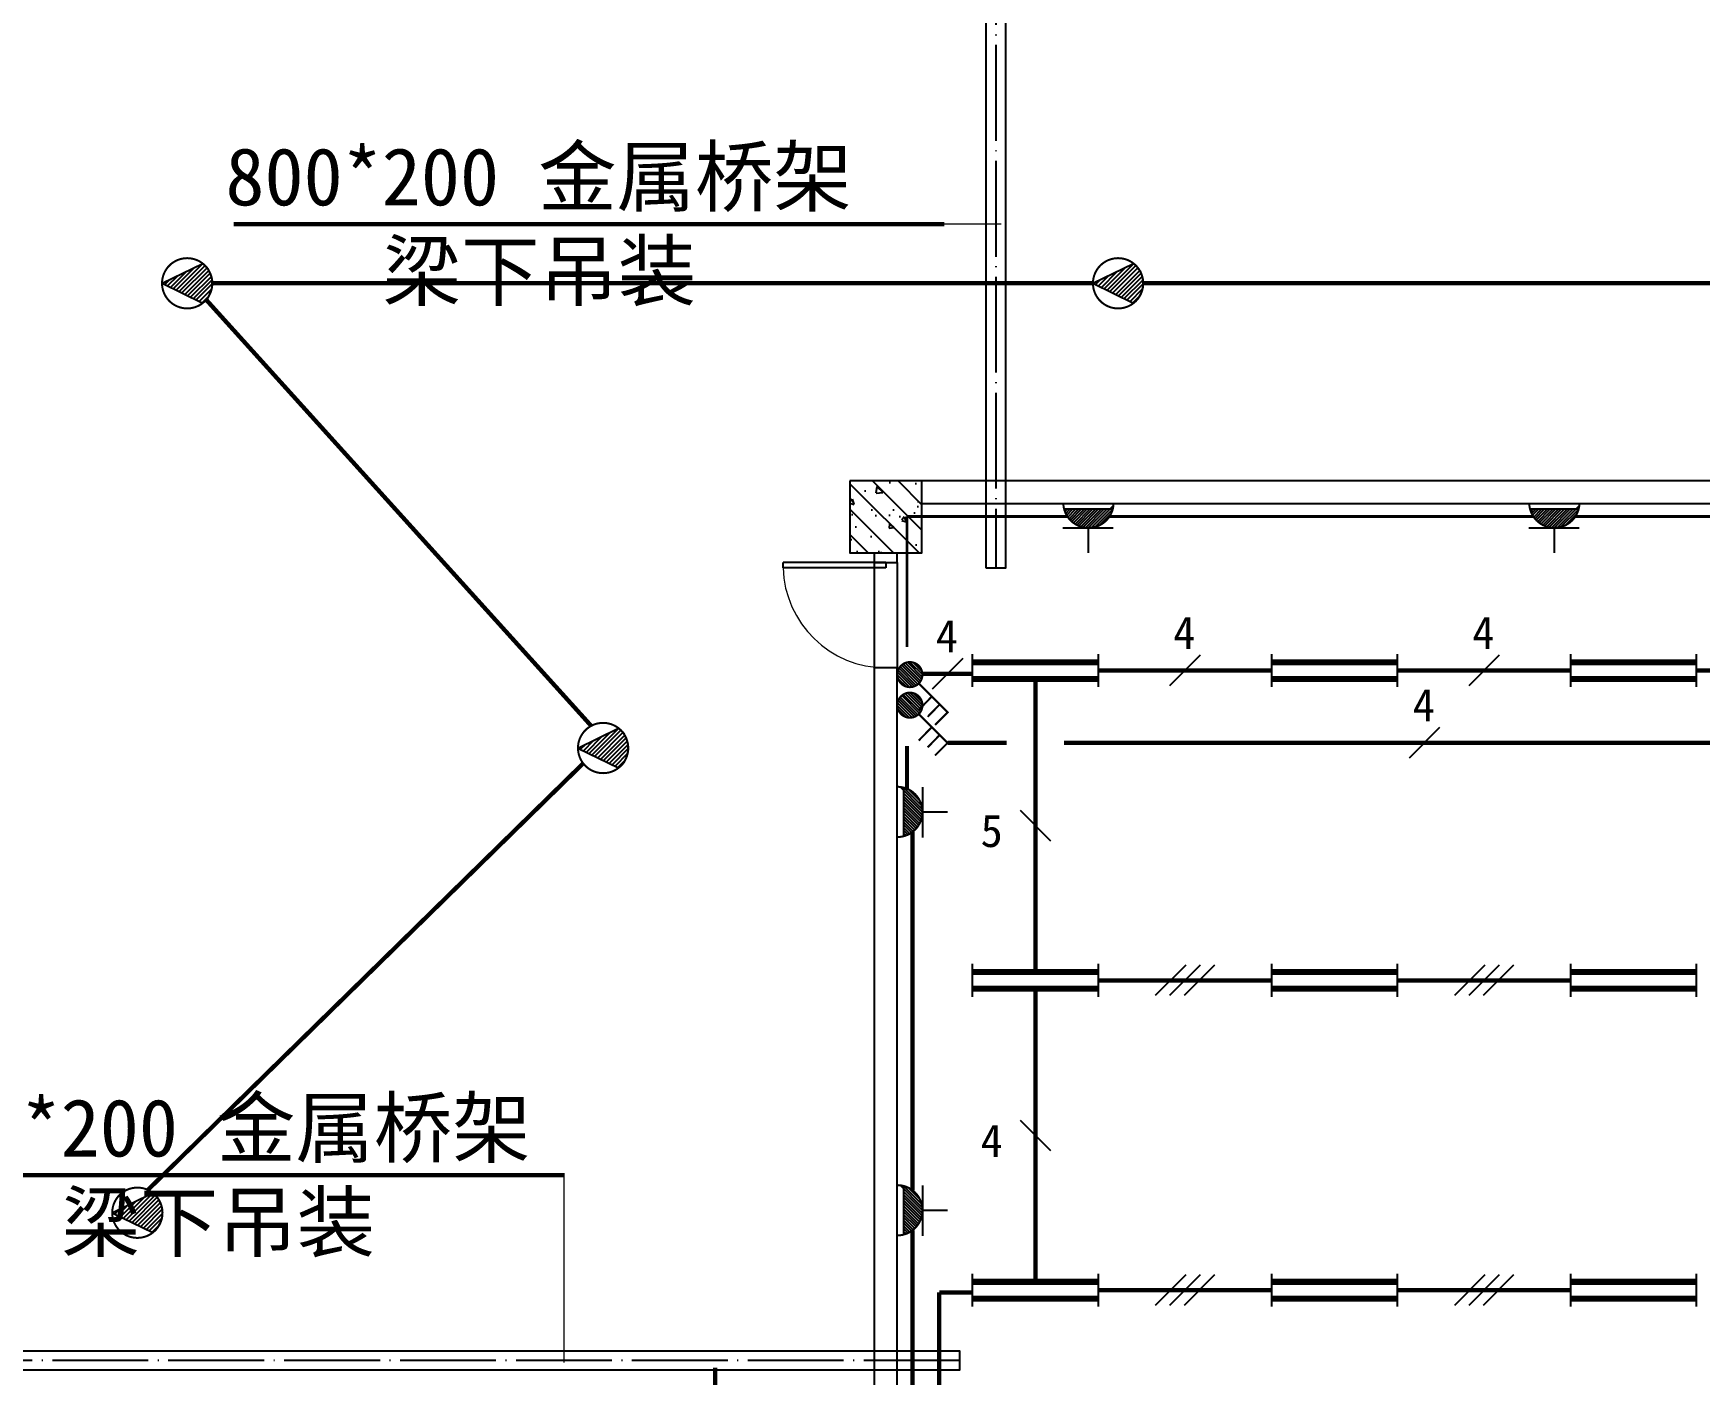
# Model space of a CAD drawing. Header units: millimetres. Extents: x -633009578 to 5705885, y -633235091 to 2571734.
# Drawn here: x 2846020 to 2863417, y 2070083 to 2084081 of the extents above; entities that cross this region are included whole.
import ezdxf

# ---------------------------------------------------------------- set-up
doc = ezdxf.new("R2010")
doc.units = ezdxf.units.MM
doc.header["$LTSCALE"] = 1000
doc.header["$MEASUREMENT"] = 0
doc.linetypes.add('DOTE', pattern=[2.4200000000000004, 2, -0.2, 0.02, -0.2])
doc.layers.get('0').update_dxf_attribs({"color": 9})
for name, color, linetype in [('3T_WOOD', 21, 'Continuous'), ('A-COLUM(柱)', 255, 'Continuous'), ('A-DOOR(门）', 4, 'Continuous'), ('A-WALL(墙)', 255, 'Continuous'), ('电-强电平面-标注', 3, 'Continuous'), ('电-强电平面-线缆', 3, 'Continuous'), ('电-桥架', 4, 'Continuous'), ('设备-插座', 3, 'Continuous'), ('设备-照明', 3, 'Continuous'), ('设备-箱柜', 3, 'Continuous')]:
    doc.layers.add(name, color=color, linetype=linetype)
doc.styles.add('ELEC-DIM', font='simhei.ttf')
doc.styles.add('IDQSTYLE', font='simhei.ttf', dxfattribs={"width": 0.707, "bigfont": 'hztxt.shx'})

# ---------------------------------------------------------------- blocks, each defined once
blk = doc.blocks.new('$DorLib2D$00000001')
for p, q in [((0.45, 0.9750000000000001), (0.5000000000000002, 0.9750000000000001)), ((0.45, 0), (0.45, 0.9750000000000001)), ((0.5, 0), (0.5, 0.9750000000000001)), ((0.5, 0), (0.45, 0))]:
    blk.add_line(p, q)
at = {"lineweight": 13}
blk.add_arc((0.475, 0), 0.975, 91.4692835813538, 180, dxfattribs=at)
blk = doc.blocks.new('_FZH')
h = blk.add_hatch()
h.set_pattern_fill('钢筋混凝土', color=256, scale=0.1, style=0)
h.set_pattern_definition([(45, (0, 0), (-0.1767766952966369, 0.1767766952966369), []), (50, (0, 0), (0.7172601826007535, -0.06275213498259512), [0.07500000000000001, -0.8250000000000001]), (355, (0, 0), (-0.138751333613, 0.7521921337000119), [0.06, -0.66]), (100.4514, (0.05977168000000001, -0.00522934), (0.5785093817140216, 0.6894395420609536), [0.06374019, -0.701142112]), (46.1842, (0, 0.2), (1.067241048625645, -0.1655190143290181), [0.1125, -1.2375]), (96.6356, (0.088936745, 0.186206693), (0.9346627055487033, 0.9741178709004418), [0.095610288, -1.051713]), (351.1842, (0, 0.2), (0.9346619451336272, 0.9741186009253247), [0.09000000000000001, -0.9900000000000001]), (21, (0.1, 0.15), (0.5969070521184617, -0.4026188906653388), [0.07500000000000001, -0.8250000000000001]), (326, (0.1, 0.15), (0.2433153319215824, 0.7251500450468529), [0.06, -0.66]), (71.4514, (0.149742233, 0.116448394), (0.84022262858149, 0.3225304967099524), [0.06374019, -0.701142112]), (37.50000000000001, (0, 0), (0.01215985531729062, 0.3328938538313115), [0, -0.652, 0, -0.67, 0, -0.6625000000000001]), (7.499999999999999, (0, 0), (0.2630695374421486, 0.3944117118823603), [0, -0.382, 0, -0.637, 0, -0.2525]), (-32.5, (-0.223, 0), (0.533822436172409, -0.02255487173437976), [0, -0.25, 0, -0.78, 0, -1.035]), (-42.5, (-0.323, 0), (0.5831861693423862, 0.1001049823323177), [0, -0.325, 0, -0.518, 0, -0.735])])
h.paths.add_polyline_path([(-0.5, -0.5), (0.5, -0.5), (0.5, 0.5), (-0.5, 0.5)])
blk.add_lwpolyline([(-0.5, -0.5), (0.5, -0.5), (0.5, 0.5), (-0.5, 0.5)], close=True)
blk = doc.blocks.new('9-29-1')
at = {"layer": 'A-DOOR(门）'}
for p, q in [((1198920.598288357, 1400582.113137483), (1198920.598288357, 1399482.113137483)), ((1199160.598288357, 1400582.113137483), (1199160.598288357, 1399482.113137483))]:
    blk.add_line(p, q, dxfattribs=at)
at = {"layer": 'A-WALL(墙)'}
for p, q in [((1208365.598288569, 1401432.113137871), (1199415.598288569, 1401432.11313788)), ((1208365.598288569, 1401192.113137871), (1199415.598288569, 1401192.113137833)), ((1198920.598288357, 1400682.113137866), (1198920.598288385, 1400582.113137516)), ((1199160.59828836, 1400582.113137516), (1199160.598288357, 1400682.113137866)), ((1198920.598288385, 1400582.113137516), (1199160.59828836, 1400582.113137516)), ((1199160.59828836, 1399482.113137516), (1198920.598288385, 1399482.113137516)), ((1198920.598288385, 1399482.113137516), (1198920.59828836, 1391732.113137822)), ((1199160.598288343, 1391732.113138146), (1199160.59828836, 1399482.113137516))]:
    blk.add_line(p, q, dxfattribs=at)
at = {"layer": 'A-COLUM(柱)', "xscale": 750, "yscale": 750, "zscale": 750, "rotation": 270}
blk.add_blockref('_FZH', (1199040.598288357, 1401057.113137866), dxfattribs=at)
at = {"layer": 'A-DOOR(门）', "extrusion": (0, 0, -1), "xscale": -1100, "yscale": 1100, "zscale": 1100, "rotation": 270}
blk.add_blockref('$DorLib2D$00000001', (-1199040.598288357, 1400032.113137483), dxfattribs=at)
blk = doc.blocks.new('HC000067')
at = {"color": 0, "linetype": 'Continuous'}
for points, const_width in [([(-6.250000000000057, 1.65), (-6.250000000000057, -1.650000000000057)], 0.2), ([(6.25, 1.65), (6.25, -1.650000000000057)], 0.2), ([(6.25, 0.8328412808464349), (-6.250000000000057, 0.8328412808464349)], 0.6), ([(6.25, -0.8328412808464352), (-6.250000000000057, -0.8328412808464352)], 0.6)]:
    blk.add_lwpolyline(points, dxfattribs=dict(at, const_width=const_width))
at = {"color": 0, "style": 'IDQSTYLE', "width": 0.7}
blk.add_attdef('PSFHATT', (8.25, -1.650000000000057), '', height=2.5, dxfattribs=at)
blk = doc.blocks.new('*X155')
at = {"color": 0, "linetype": 'Continuous'}
for p, q in [((261.9988066744281, 135.850956910748), (263.2375091559566, 137.0896593922765)), ((262.0234026256783, 135.5927101495236), (263.4957559171792, 137.0650634410244)), ((262.0463461952987, 136.1813391440932), (262.9071269225657, 137.0421198713602)), ((262.0884022348038, 135.3748670461744), (263.7135990205094, 137.00006383188)), ((262.1829592200917, 135.1865813189878), (263.9018847477136, 136.9055068466096)), ((262.3023466942452, 135.0231260806666), (264.0653399860179, 136.7861193724393)), ((262.4446987243758, 134.8826353983226), (264.205830668362, 136.6437673423088)), ((262.6100901587723, 134.7651841202445), (264.3232819464568, 136.478375907929)), ((262.8005700291263, 134.6728212781239), (264.4156447885779, 136.2878960375755)), ((263.0211904412342, 134.6105989777572), (264.4778670889456, 136.0672756254685)), ((263.2836307586351, 134.5901965826834), (264.4982694840214, 135.8048353080697)), ((263.6234742990336, 134.6471974106073), (264.4412686561033, 135.464991767677))]:
    blk.add_line(p, q, dxfattribs=at)
blk = doc.blocks.new('HC000111')
at = {"color": 0, "linetype": 'Continuous', "const_width": 0.2}
for points in [[(0.8838834764831975, 2.133883476483163), (3.750000000000091, 5), (5.000000000000091, 3.75)], [(2.221789122165297, 3.388795923702901), (3.514416944097014, 2.132759994237858)], [(2.898879886034229, 4.275409520972289), (4.191507707965946, 3.019373591507303)]]:
    blk.add_lwpolyline(points, dxfattribs=at)
blk.add_lwpolyline([(0.8838834764833108, 0.3661165235168934, 0.1989123673796338), (1.250000000000034, 1.250000000000057, 0.1989123673796269), (0.8838834764832544, 2.13388347648322, 0.1989123673796352), (9.12880881998035e-14, 2.5, 0.1989123673796539), (-0.8838834764830719, 2.13388347648322, 0.1989123673796721), (-1.249999999999966, 1.250000000000057, 0.1989123673796564), (-0.8838834764831855, 0.3661165235168368, 0.198912367379673), (9.087175456556906e-14, 0, 0.198912367379652)], format="xyb", close=True, dxfattribs=at)
at = {"color": 0, "linetype": 'Continuous'}
blk.add_blockref('*X155', (-263.2487560761181, -134.5897099905746), dxfattribs=at)
at = {"color": 0, "style": 'IDQSTYLE', "width": 0.7}
blk.add_attdef('PSFHATT', (7.000000000000091, -1e-08), '', height=2.5, dxfattribs=at)
blk = doc.blocks.new('*X164')
at = {"color": 0, "linetype": 'Continuous'}
for p, q in [((159.595646846908, 156.7672197221619), (159.6233466819307, 156.7949195571846)), ((159.6640079704214, 156.5527381332005), (159.9061893944054, 156.7949195571846)), ((159.747532531186, 156.3534199814905), (160.18903210688, 156.7949195571846)), ((159.8446775338837, 156.1677222717137), (160.4718748193546, 156.7949195571846)), ((159.9544025265515, 155.9946045519069), (160.7547175318292, 156.7949195571846)), ((160.0760273856543, 155.833386698535), (161.0375602443038, 156.7949195571846)), ((160.2091522122192, 155.6836688126253), (161.3204029567785, 156.7949195571846)), ((160.3536147760518, 155.5452886639833), (161.6032456692531, 156.7949195571846)), ((160.5094741859558, 155.4183053614127), (161.8860883817277, 156.7949195571846)), ((160.6770167777584, 155.3030052407406), (162.1689310942023, 156.7949195571846)), ((160.8567856433337, 155.1999313938414), (162.451773806677, 156.7949195571846)), ((161.0496413096342, 155.1099443476672), (162.7346165191516, 156.7949195571846)), ((161.2568708631404, 155.0343311886988), (163.0174592316262, 156.7949195571846)), ((161.4803825063601, 154.9750001194438), (163.3003019441008, 156.7949195571846)), ((161.7230685552892, 154.9348434558983), (163.5831446565754, 156.7949195571846)), ((161.9895441276247, 154.9184763157592), (163.86598736905, 156.7949195571846)), ((162.2878715788766, 154.9339610545365), (164.4937876543064, 157.1398771299663)), ((162.6346011340941, 154.9978478972794), (164.4299008115636, 156.7931475747489)), ((163.0778250055067, 155.1582290562173), (164.2695196526256, 156.3499237033363))]:
    blk.add_line(p, q, dxfattribs=at)
blk = doc.blocks.new('HC000134')
at = {"color": 0, "linetype": 'Continuous', "const_width": 0.2}
blk.add_lwpolyline([(-2.5, 5, 0.198912367379654), (-1.767766952966213, 3.232233047033674, 0.1989123673796558), (-4.592273826913179e-16, 2.5, 0.1989123673796559), (1.767766952966213, 3.232233047033674, 0.1989123673796541), (2.5, 4.999999999999999)], format="xyb", dxfattribs=at)
for points in [[(-2.421006983541702, 4.37652170395188), (2.421006983541702, 4.37652170395188)], [(-2.549372027147456, 2.476391871554483), (2.483025305961291, 2.476391871554483)], [(0, 2.5), (0, 0)]]:
    blk.add_lwpolyline(points, dxfattribs=at)
at = {"color": 0, "linetype": 'Continuous'}
blk.add_blockref('*X164', (-162.0093508556101, -152.4183978532327), dxfattribs=at)
at = {"color": 0, "style": 'IDQSTYLE', "width": 0.7}
blk.add_attdef('PSFHATT', (4.500000010000001, 0), '', height=2.5, dxfattribs=at)
blk = doc.blocks.new('*X108')
at = {"color": 0}
for p, q in [((136.6588468341124, 111.2030027113966), (138.2412793032861, 112.7854351805704)), ((136.9442745227961, 111.0641663313685), (139.0673631525579, 113.1872549611303)), ((137.2297022114799, 110.9253299513403), (139.8744412620303, 113.5700690018908)), ((137.5151299001637, 110.7864935713122), (140.0984677542244, 113.3698314253729)), ((137.8005575888474, 110.647657191284), (140.296945436022, 113.1440450384586)), ((138.0859852775312, 110.5088208112558), (140.4692639236895, 112.8920994574141)), ((136.0879914567448, 111.480675471453), (136.5891116047425, 111.9817956194506)), ((136.3734191454286, 111.3418390914248), (137.4151954540143, 112.3836154000105)), ((138.371412966215, 110.3699844312277), (140.613526567314, 112.6120980323267)), ((138.6568406548987, 110.2311480511995), (140.7260447237948, 112.3003521200956)), ((138.9422683435825, 110.0923116711714), (140.8001002526411, 111.9501435802299)), ((139.2276960322663, 109.9534752911432), (140.8226944263358, 111.5484736852127)), ((139.51312372095, 109.814638911115), (140.7634411569734, 111.0649563471384)), ((139.7985514096338, 109.6758025310869), (140.4970677059702, 110.3743188274233))]:
    blk.add_line(p, q, dxfattribs=at)
blk = doc.blocks.new('HC000092')
at = {"color": 0}
for p, q in [((-2.500000000000142, -1.989519660128281e-13), (1.543345329370851, 1.966744821857574)), ((-2.500000000000142, 1.989519660128281e-13), (1.543345329370851, -1.966744821857574))]:
    blk.add_line(p, q, dxfattribs=at)
at = {"color": 0, "linetype": 'Continuous', "const_width": 0.2}
blk.add_lwpolyline([(-1.7677669529659, -1.767766952965502, 0.1989123673796719), (-1.431228860470851e-13, -2.499999999999062, 0.1989123673796543), (1.767766952965616, -1.767766952965502, 0.1989123673796617), (2.499999999999858, 9.379164112033322e-13, 0.1989123673796613), (1.767766952965616, 1.767766952967264, 0.198912367379653), (-1.416224044503017e-13, 2.500000000000938, 0.1989123673796648), (-1.767766952965899, 1.767766952967265, 0.1989123673796613), (-2.500000000000142, 9.381115404892809e-13, 0.1989123673796762)], format="xyb", close=True, dxfattribs=at)
at = {"color": 0}
blk.add_arc((0, 0), 2.499999999999059, 308.1220102505408, 51.8779897494594, dxfattribs=at)
blk.add_blockref('*X108', (-138.3234359480451, -111.609359304874), dxfattribs=at)
at = {"color": 0, "style": 'IDQSTYLE', "width": 0.7}
blk.add_attdef('PSFHATT', (4.500000009999858, -2.500000009999062), '', height=2.5, dxfattribs=at)

msp = doc.modelspace()

# ---------------------------------------------------------------- linework, layer by layer
at = {"layer": '电-强电平面-标注'}
for p, q in [((2855722.624642069, 2077556.937636564), (2855404.426590536, 2077238.739585029)), ((2858201.315279769, 2077590.284385116), (2857883.117228236, 2077272.086333582)), ((2861323.537501991, 2077590.284385116), (2861005.339450458, 2077272.086333582)), ((2860700.84604169, 2076835.349025767), (2860382.647990157, 2076517.150974232)), ((2856322.006117124, 2075973.667718454), (2856640.204168659, 2075655.46966692)), ((2858051.31527977, 2074356.951051782), (2857733.117228235, 2074038.753000249)), ((2858201.31527977, 2074356.951051782), (2857883.117228235, 2074038.753000249)), ((2858351.31527977, 2074356.951051782), (2858033.117228235, 2074038.753000249)), ((2861173.537501992, 2074356.951051782), (2860855.339450457, 2074038.753000249)), ((2861323.537501992, 2074356.951051782), (2861005.339450457, 2074038.753000249)), ((2861473.537501992, 2074356.951051782), (2861155.339450457, 2074038.753000249)), ((2856322.006117124, 2072740.28438511), (2856640.204168659, 2072422.086333577)), ((2858051.31527977, 2071123.617718449), (2857733.117228235, 2070805.419666916)), ((2858201.31527977, 2071123.617718449), (2857883.117228235, 2070805.419666916)), ((2858351.31527977, 2071123.617718449), (2858033.117228235, 2070805.419666916)), ((2861173.537501992, 2071123.617718449), (2860855.339450457, 2070805.419666916)), ((2861323.537501992, 2071123.617718449), (2861005.339450457, 2070805.419666916)), ((2861473.537501992, 2071123.617718449), (2861155.339450457, 2070805.419666916))]:
    msp.add_line(p, q, dxfattribs=at)
at = {"layer": '电-强电平面-线缆', "color": 1, "linetype": 'Continuous'}
for points, const_width in [([(2847888.844031787, 2081472.852026001), (2857082.394031787, 2081472.852026001)], 45), ([(2857607.594031787, 2081472.852026001), (2866657.394031787, 2081472.852026001)], 45), ([(2851844.266883459, 2076854.023244167), (2847824.677955096, 2081301.008410815)], 45), ([(2855141.206831466, 2079039.061303332), (2856815.785615074, 2079039.061303332)], 30), ([(2855141.206831466, 2077675.660001639), (2855141.206831466, 2079039.061303332)], 30), ([(2857255.214384926, 2079039.061303332), (2861679.785615074, 2079039.061303332)], 30), ([(2862119.214384926, 2079039.061303332), (2866488.285615074, 2079039.061303332)], 30), ([(2855302.196089712, 2077397.838610796), (2855824.855142891, 2077397.838610796)], 45), ([(2856481.105142891, 2074285.400360504), (2856481.105142891, 2077343.73702487)], 45), ([(2857137.355142891, 2077431.185359349), (2858947.077365113, 2077431.185359349)], 45), ([(2860259.577365113, 2077431.185359349), (2862069.299587335, 2077431.185359349)], 45), ([(2863381.799587309, 2077431.185359358), (2865191.521809578, 2077431.185359358)], 45), ([(2855141.206831466, 2076198.202847378), (2855141.206831466, 2076642.233302095)], 45), ([(2855564.994031847, 2076676.25), (2856181.105142891, 2076676.25)], 45), ([(2856781.105142891, 2076676.25), (2865518.5, 2076676.25)], 45), ([(2847216.367354364, 2072011.082830965), (2851760.6798884, 2076462.654919629)], 45), ([(2855197.890142215, 2072008.202332832), (2855197.890142215, 2075746.297667571)], 45), ([(2857137.355142891, 2074197.852026016), (2858947.077365113, 2074197.852026016)], 45), ([(2860259.577365113, 2074197.852026016), (2862069.299587335, 2074197.852026016)], 45), ([(2856481.105142891, 2071052.067027161), (2856481.105142891, 2074110.303691526)], 45), ([(2855197.890142215, 2067374.202332832), (2855197.890142215, 2071588.797667571)], 45), ([(2855477.75489847, 2070941.5), (2855824.855142891, 2070941.5)], 45), ([(2855477.75489847, 2067402.5), (2855477.75489847, 2070941.5)], 45), ([(2857137.355142891, 2070964.518692682), (2858947.077365113, 2070964.518692682)], 45), ([(2860259.577365113, 2070964.518692682), (2862069.299587335, 2070964.518692682)], 45), ([(2853136.895743424, 2067796.996950095), (2853136.895743424, 2070156.663985499)], 45)]:
    msp.add_lwpolyline(points, dxfattribs=dict(at, const_width=const_width))
at = {"layer": '电-桥架', "color": 5, "linetype": 'DOTE', "ltscale": 0.5}
for p, q in [((2856068.310404589, 2087590.319789769), (2856068.310374057, 2078499.053935404)), ((2855689.341615262, 2070230.708745795), (2788656.546965487, 2070230.708503793))]:
    msp.add_line(p, q, dxfattribs=at)
at = {"layer": '电-桥架', "ltscale": 0.5}
for points in [[(2855968.310374057, 2078499.05393574), (2855968.310404589, 2087590.319790104), (2856168.310404589, 2087590.319789434), (2856168.310374057, 2078499.053935069)], [(2788656.546965126, 2070330.708503793), (2855689.341614899, 2070330.708745795), (2855689.341615622, 2070130.708745795), (2788656.546965849, 2070130.708503793)]]:
    msp.add_lwpolyline(points, close=True, dxfattribs=at)
at = {"layer": '设备-箱柜', "color": 6}
for points in [[(2856124.264949195, 2082091.429777839, 15, 15, 0), (2855531.622709858, 2082091.429777839, 15, 15, 0), (2855531.622709858, 2082091.429777839, 45, 45, 0), (2848113.193019433, 2082091.429777839, 45, 45, 0)], [(2851559.838532726, 2070209.334693986, 15, 15, 0), (2851559.838532726, 2072165.016813472, 15, 15, 0), (2851559.838532726, 2072165.016813472, 45, 45, 0), (2844760.752735509, 2072165.016813472, 45, 45, 0)]]:
    msp.add_lwpolyline(points, format="xyseb", dxfattribs=at)

# ---------------------------------------------------------------- block references
at = {"layer": '3T_WOOD'}
msp.add_blockref('9-29-1', (1655879.395743424, 677977.51603476), dxfattribs=at)
at = {"layer": '设备-插座', "xscale": 105, "yscale": 105, "zscale": 105}
for p in [(2857035.5, 2078657.85202603), (2861899.5, 2078657.85202603)]:
    msp.add_blockref('HC000134', p, dxfattribs=at)
at = {"layer": '设备-插座', "xscale": 105, "yscale": 105, "zscale": 105, "rotation": 90.00000000000001}
for p in [(2855564.994031785, 2075956.000000201), (2855564.994031785, 2071798.500000201)]:
    msp.add_blockref('HC000134', p, dxfattribs=at)
at = {"layer": '设备-照明', "xscale": 105, "yscale": 105, "zscale": 105}
for name, p in [('HC000092', (2847626.244031787, 2081472.852026001)), ('HC000092', (2857344.994031787, 2081472.852026001)), ('HC000067', (2856481.105142891, 2077431.185359358)), ('HC000067', (2859603.3273651, 2077431.185359358)), ('HC000067', (2862725.549587309, 2077431.185359358)), ('HC000092', (2851968.629731175, 2076622.852026001)), ('HC000067', (2856481.105142891, 2074197.852026015)), ('HC000067', (2859603.3273651, 2074197.852026015)), ('HC000067', (2862725.549587309, 2074197.852026015)), ('HC000092', (2847106.129731175, 2071772.852026001)), ('HC000067', (2856481.105142891, 2070964.518692672)), ('HC000067', (2859603.3273651, 2070964.518692672)), ('HC000067', (2862725.549587309, 2070964.518692672))]:
    msp.add_blockref(name, p, dxfattribs=at)
at = {"layer": '设备-照明', "xscale": 105, "yscale": 105, "zscale": 105, "rotation": 270}
for p in [(2855039.994031847, 2077389), (2855039.994031847, 2077070)]:
    msp.add_blockref('HC000111', p, dxfattribs=at)

# ---------------------------------------------------------------- texts
at = {"layer": '电-强电平面-标注', "style": 'ELEC-DIM'}
for s, p in [('4', (2855442.006628958, 2077622.838610796)), ('4', (2857920.697266659, 2077656.185359349)), ('4', (2861042.919488881, 2077656.185359349)), ('4', (2860420.228028579, 2076901.25)), ('5', (2855909.58615555, 2075589.568692685)), ('4', (2855909.58615555, 2072356.185359342))]:
    msp.add_text(s, height=339.8734177215189, dxfattribs=at).set_placement(p)
at = {"layer": '设备-箱柜', "color": 6, "style": 'ELEC-DIM'}
for s, p in [('800*200 金属桥架', (2848025.290766062, 2082286.133682727)), ('梁下吊装', (2849667.05633172, 2081301.805496107)), ('800*200 金属桥架', (2844672.850482137, 2072359.72071836)), ('梁下吊装', (2846314.616047794, 2071375.39253174))]:
    msp.add_text(s, height=600, dxfattribs=at).set_placement(p)

doc.saveas('drawing.dxf')
